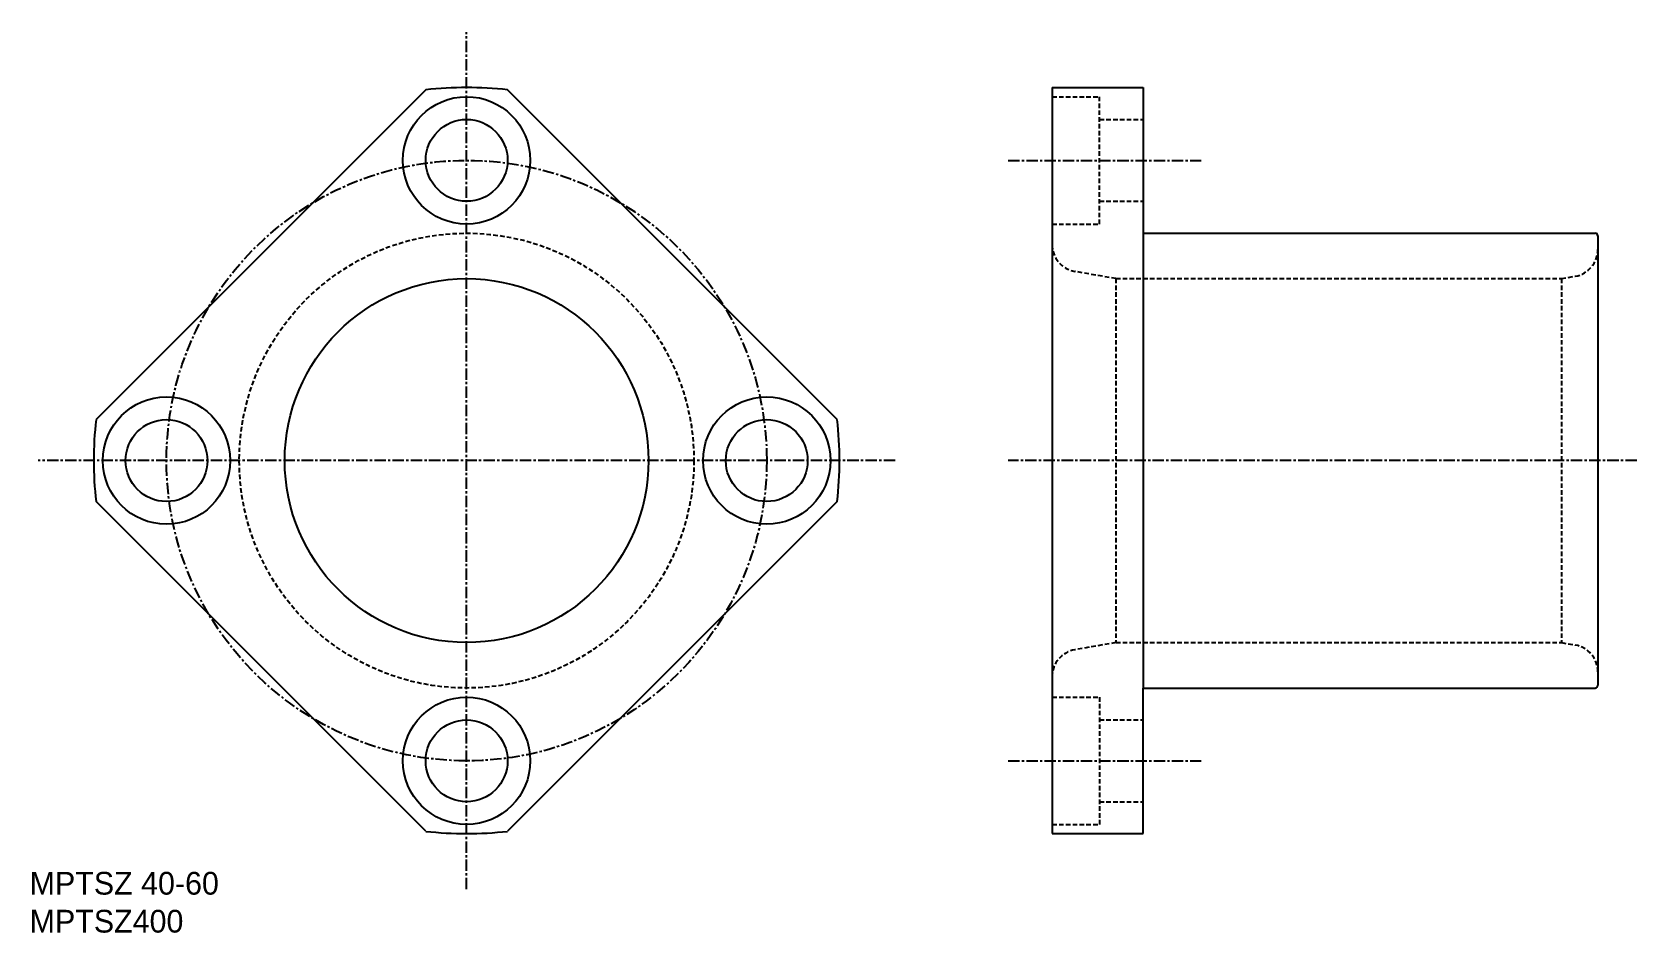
# Model space of a CAD drawing. Extents: x 24 to 200, y 47 to 146.
import ezdxf

# ---------------------------------------------------------------- set-up
doc = ezdxf.new("R2010")
doc.units = 0
doc.linetypes.add('CENTER', pattern=[2, 1.25, -0.25, 0.25, -0.25])
doc.linetypes.add('DASHED', pattern=[0.75, 0.5, -0.25])
doc.layers.get('0').update_dxf_attribs({"linetype": 'CONTINUOUS'})
doc.layers.add('CENTER', color=1, linetype='CENTER')

msp = doc.modelspace()

# ---------------------------------------------------------------- linework, layer by layer
at = {"color": 7, "linetype": 'CONTINUOUS'}
for p, q in [((66.83, 139.84), (30.58, 103.59)), ((112.08, 103.59), (75.84, 139.84)), ((135.72, 140.09), (145.72, 140.09)), ((135.72, 140.09), (135.72, 58.09)), ((145.72, 140.09), (145.72, 124.09)), ((145.72, 124.09), (195.42, 124.09)), ((145.72, 124.09), (145.72, 74.09)), ((195.72, 123.79), (195.72, 74.39)), ((66.83, 58.34), (30.58, 94.58)), ((112.08, 94.58), (75.84, 58.34)), ((145.72, 74.09), (195.42, 74.09)), ((145.72, 58.09), (145.72, 74.09)), ((135.72, 58.09), (145.72, 58.09))]:
    msp.add_line(p, q, dxfattribs=at)
at = {"color": 3, "linetype": 'DASHED'}
for p, q in [((135.72, 139.09), (140.92, 139.09)), ((140.92, 125.09), (140.92, 139.09)), ((140.92, 136.59), (145.72, 136.59)), ((140.92, 127.59), (145.72, 127.59)), ((135.72, 125.09), (140.92, 125.09)), ((142.72, 119.09), (138.2, 119.88)), ((142.72, 119.09), (191.72, 119.09)), ((142.72, 119.09), (142.72, 79.09)), ((191.72, 119.09), (193.24, 119.36)), ((191.72, 119.09), (191.72, 79.09)), ((142.72, 79.09), (138.2, 78.29)), ((142.72, 79.09), (191.72, 79.09)), ((191.72, 79.09), (193.24, 78.82)), ((135.72, 73.09), (140.92, 73.09)), ((140.92, 73.09), (140.92, 59.09)), ((140.92, 70.59), (145.72, 70.59)), ((140.92, 61.59), (145.72, 61.59)), ((135.72, 59.09), (140.92, 59.09))]:
    msp.add_line(p, q, dxfattribs=at)
at = {"color": 7, "linetype": 'CONTINUOUS'}
for centre, radius in [((71.33, 132.09), 7), ((71.33, 132.09), 4.5), ((71.33, 99.09), 20), ((38.33, 99.09), 7), ((104.33, 99.09), 7), ((38.33, 99.09), 4.5), ((104.33, 99.09), 4.5), ((71.33, 66.09), 7), ((71.33, 66.09), 4.5)]:
    msp.add_circle(centre, radius, dxfattribs=at)
at = {"color": 3, "linetype": 'DASHED'}
msp.add_circle((71.33, 99.09), 25, dxfattribs=at)
at = {"color": 7, "linetype": 'CONTINUOUS'}
for centre, radius, start, end in [((71.33, 99.09), 41, 83.6947, 96.3053), ((195.42, 123.79), 0.3, 0, 90), ((71.33, 99.09), 41, 173.6947, 186.3053), ((71.33, 99.09), 41, 353.6947, 6.3053), ((195.42, 74.39), 0.3, 270, 0), ((71.33, 99.09), 41, 263.6947, 276.3053)]:
    msp.add_arc(centre, radius, start, end, dxfattribs=at)
at = {"color": 3, "linetype": 'DASHED'}
for centre, start, end in [((138.72, 122.84), 180, 260), ((192.72, 122.31), 280, 0), ((138.72, 75.34), 100, 180), ((192.72, 75.86), 0, 80)]:
    msp.add_arc(centre, 3, start, end, dxfattribs=at)
at = {"layer": 'CENTER', "color": 1, "linetype": 'CENTER'}
for p, q in [((71.33, 51.98), (71.33, 146.19)), ((71.33, 51.98), (71.33, 146.19)), ((130.88, 132.09), (152.09, 132.09)), ((118.44, 99.09), (24.23, 99.09)), ((200.01, 99.09), (130.88, 99.09)), ((130.88, 66.09), (152.09, 66.09))]:
    msp.add_line(p, q, dxfattribs=at)
msp.add_circle((71.33, 99.09), 33, dxfattribs=at)

# ---------------------------------------------------------------- texts
at = {"color": 7, "linetype": 'CONTINUOUS'}
for s, p in [('MPTSZ 40-60', (23.28, 51.38)), ('MPTSZ400', (23.28, 47.21))]:
    msp.add_text(s, height=2.5, dxfattribs=at).set_placement(p)

doc.saveas('drawing.dxf')
